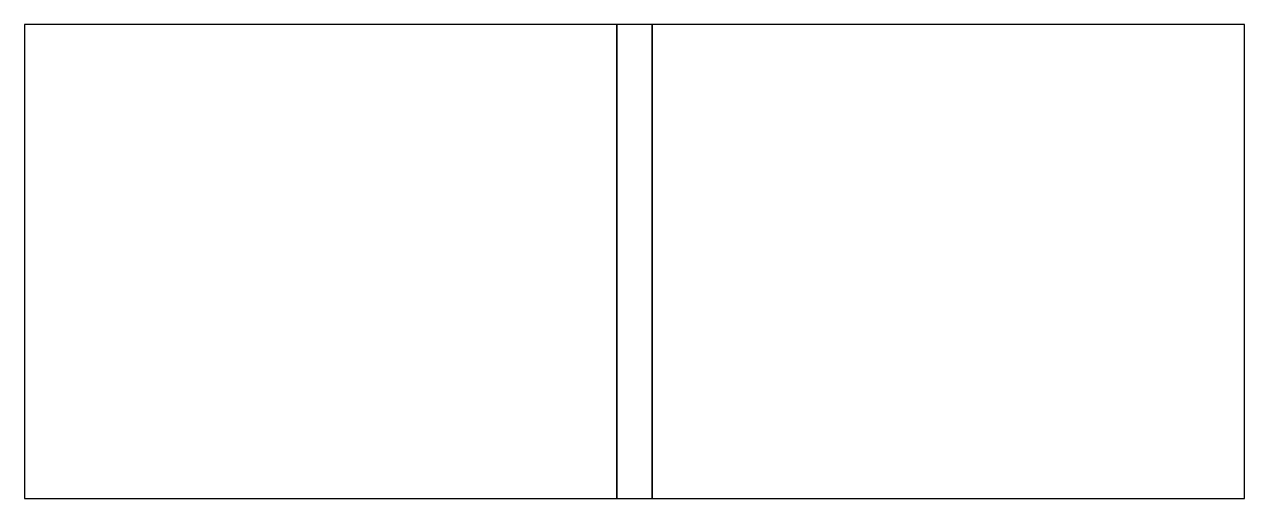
# Model space of a CAD drawing. Header units: metres. Extents: x 0 to 10.3, y 0 to 4.
import ezdxf

# ---------------------------------------------------------------- set-up
doc = ezdxf.new("R2010")
doc.units = ezdxf.units.M
for name, color, linetype in [('LAJE_12CM', 1, 'Continuous'), ('LAJE_15CM', 2, 'Continuous'), ('VIGA', 3, 'Continuous')]:
    doc.layers.add(name, color=color, linetype=linetype)

msp = doc.modelspace()

# ---------------------------------------------------------------- linework, layer by layer
at = {"layer": 'LAJE_12CM'}
msp.add_lwpolyline([(0, 0), (5, 0), (5, 4), (0, 4)], close=True, dxfattribs=at)
at = {"layer": 'LAJE_15CM'}
msp.add_lwpolyline([(5.3, 0), (10.3, 0), (10.3, 4), (5.3, 4)], close=True, dxfattribs=at)
at = {"layer": 'VIGA'}
msp.add_lwpolyline([(5, 0), (5.3, 0), (5.3, 4), (5, 4)], close=True, dxfattribs=at)

doc.saveas('drawing.dxf')
